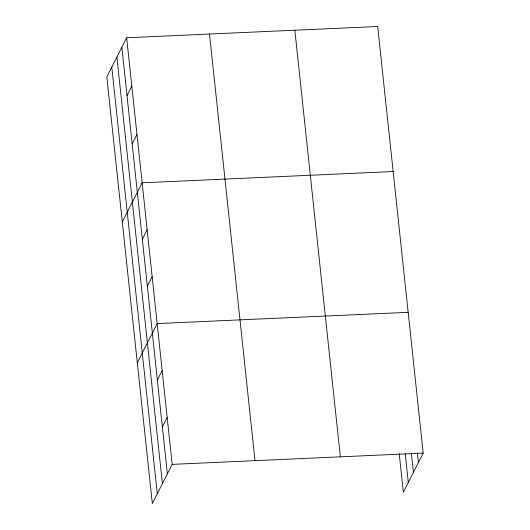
<?xml version="1.0" encoding="UTF-8"?>
<svg xmlns="http://www.w3.org/2000/svg" width="530" height="530" viewBox="0 0 530 530"><rect width="100%" height="100%" fill="white"/><g stroke="black" fill="none" stroke-linecap="round" stroke-linejoin="round"><path stroke-width="0.79" d="M126.663 37.756L106.808 76.883L152.322 503.5L172.177 464.373L126.663 37.756L377.678 26.5L423.192 453.117L403.337 492.244L399.209 453.548M127.014 95.579L131.818 86.105M132.169 143.928L136.978 134.454M122.284 221.931L142.133 182.804L393.154 171.548M142.332 239.209L147.141 229.728M147.34 286.134L152.15 276.66M137.303 362.719L157.158 323.585L408.173 312.336M157.35 379.99L162.16 370.516M162.359 426.922L167.169 417.441M172.177 464.373L423.192 453.117M417.329 452.713L418.382 462.591M411.399 453.442L413.42 472.376M405.231 453.647L408.305 482.459M294.846 30.217L340.353 456.827M209.496 34.039L255.01 460.656M121.854 47.23L167.367 473.846M116.891 57.015L162.399 483.632M111.777 67.098L157.284 493.715"/></g></svg>
